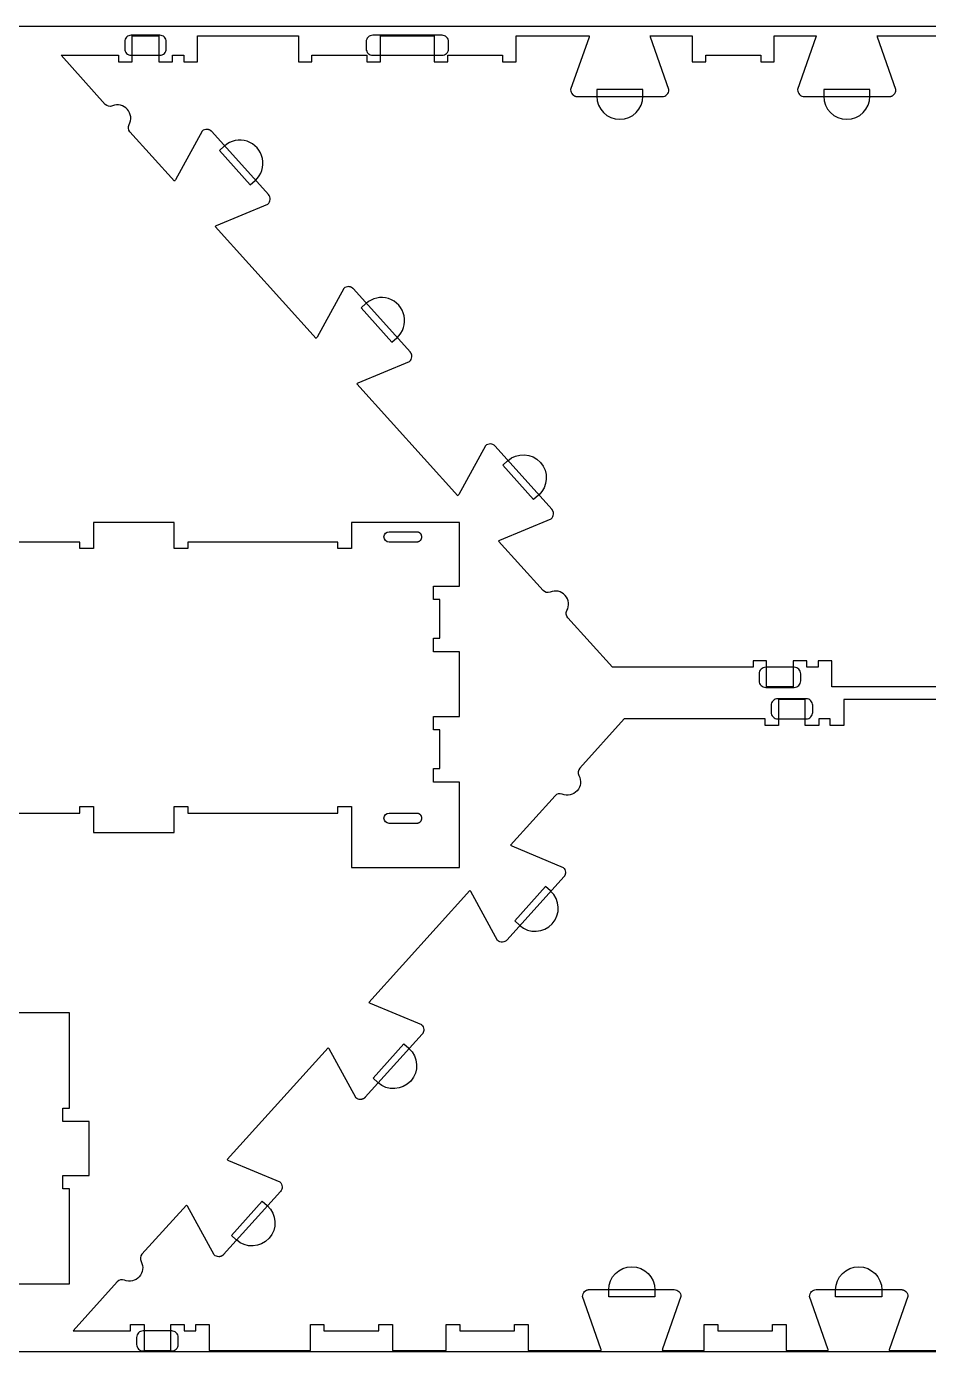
# Model space of a CAD drawing. Extents: x -17068 to -13885, y -19593 to -11999.
# Drawn here: x -15545 to -14715, y -15243 to -14023 of the extents above; entities that cross this region are included whole.
import ezdxf

# ---------------------------------------------------------------- set-up
doc = ezdxf.new("R2010")
doc.units = 0
for name, color, linetype in [('0_SHEET_SPRUCEPLY_2440X122', 1, 'CONTINUOUS'), ('3_ANYTOOL_CUTTHROUGH_INSID', 4, 'CONTINUOUS'), ('4_ANYTOOL_CUTTHROUGH_OUTSI', 5, 'CONTINUOUS'), ('5_ANYTOOL_HALF_MILL_9MM_IN', 3, 'CONTINUOUS')]:
    doc.layers.add(name, color=color, linetype=linetype)

msp = doc.modelspace()

# ---------------------------------------------------------------- linework, layer by layer
at = {"layer": '0_SHEET_SPRUCEPLY_2440X122'}
msp.add_lwpolyline([(-16696.5, -14023.3), (-16696.5, -15243.3), (-14256.5, -15243.3), (-14256.5, -14023.3)], close=True, dxfattribs=at)
at = {"layer": '3_ANYTOOL_CUTTHROUGH_INSID', "color": 4}
for points in [[(-15211.5, -14488.5), (-15185.7, -14488.5), (-15185.6, -14488.5), (-15185.5, -14488.5), (-15185.4, -14488.5), (-15185.3, -14488.5), (-15185.2, -14488.5), (-15185.1, -14488.5), (-15185, -14488.6), (-15185, -14488.6), (-15184.9, -14488.6), (-15184.8, -14488.6), (-15184.7, -14488.7), (-15184.6, -14488.7), (-15184.5, -14488.7), (-15184.4, -14488.8), (-15184.3, -14488.8), (-15184.2, -14488.9), (-15184.1, -14488.9), (-15184, -14488.9), (-15183.9, -14489), (-15183.8, -14489.1), (-15183.7, -14489.1), (-15183.6, -14489.2), (-15183.5, -14489.2), (-15183.5, -14489.3), (-15183.4, -14489.4), (-15183.3, -14489.4), (-15183.2, -14489.5), (-15183.1, -14489.6), (-15183, -14489.7), (-15183, -14489.8), (-15182.9, -14489.8), (-15182.8, -14489.9), (-15182.8, -14490), (-15182.7, -14490.1), (-15182.6, -14490.2), (-15182.6, -14490.3), (-15182.5, -14490.4), (-15182.4, -14490.5), (-15182.4, -14490.6), (-15182.3, -14490.7), (-15182.3, -14490.8), (-15182.2, -14490.9), (-15182.2, -14491), (-15182.1, -14491.1), (-15182.1, -14491.2), (-15182.1, -14491.3), (-15182, -14491.4), (-15182, -14491.5), (-15181.9, -14491.6), (-15181.9, -14491.7), (-15181.9, -14491.8), (-15181.9, -14492), (-15181.8, -14492.1), (-15181.8, -14492.2), (-15181.8, -14492.3), (-15181.8, -14492.4), (-15181.8, -14492.5), (-15181.8, -14492.6), (-15181.7, -14492.7), (-15181.7, -14492.8), (-15181.7, -14492.9), (-15181.7, -14493), (-15181.7, -14493.1), (-15181.7, -14493.2), (-15181.7, -14493.4), (-15181.7, -14493.5), (-15181.7, -14493.6), (-15181.7, -14493.7), (-15181.7, -14493.8), (-15181.8, -14493.9), (-15181.8, -14494), (-15181.8, -14494.1), (-15181.8, -14494.2), (-15181.8, -14494.3), (-15181.8, -14494.4), (-15181.9, -14494.5), (-15181.9, -14494.6), (-15181.9, -14494.8), (-15181.9, -14494.9), (-15182, -14495), (-15182, -14495.1), (-15182.1, -14495.2), (-15182.1, -14495.3), (-15182.1, -14495.4), (-15182.2, -14495.5), (-15182.2, -14495.6), (-15182.3, -14495.7), (-15182.3, -14495.8), (-15182.4, -14495.9), (-15182.4, -14496), (-15182.5, -14496.1), (-15182.6, -14496.2), (-15182.6, -14496.3), (-15182.7, -14496.4), (-15182.8, -14496.5), (-15182.8, -14496.6), (-15182.9, -14496.6), (-15183, -14496.7), (-15183, -14496.8), (-15183.1, -14496.9), (-15183.2, -14497), (-15183.3, -14497), (-15183.4, -14497.1), (-15183.5, -14497.2), (-15183.5, -14497.3), (-15183.6, -14497.3), (-15183.7, -14497.4), (-15183.8, -14497.4), (-15183.9, -14497.5), (-15184, -14497.5), (-15184.1, -14497.6), (-15184.2, -14497.6), (-15184.3, -14497.7), (-15184.4, -14497.7), (-15184.5, -14497.8), (-15184.6, -14497.8), (-15184.7, -14497.8), (-15184.8, -14497.9), (-15184.9, -14497.9), (-15185, -14497.9), (-15185, -14497.9), (-15185.1, -14497.9), (-15185.2, -14498), (-15185.3, -14498), (-15185.4, -14498), (-15185.5, -14498), (-15185.6, -14498), (-15185.7, -14498), (-15211.5, -14498, -1)], [(-15211.5, -14757, -1), (-15211.5, -14747.5), (-15185.7, -14747.5), (-15185.6, -14747.5), (-15185.5, -14747.5), (-15185.4, -14747.5), (-15185.3, -14747.5), (-15185.2, -14747.5), (-15185.1, -14747.5), (-15185, -14747.6), (-15185, -14747.6), (-15184.9, -14747.6), (-15184.8, -14747.6), (-15184.7, -14747.7), (-15184.6, -14747.7), (-15184.5, -14747.7), (-15184.4, -14747.8), (-15184.3, -14747.8), (-15184.2, -14747.9), (-15184.1, -14747.9), (-15184, -14747.9), (-15183.9, -14748), (-15183.8, -14748.1), (-15183.7, -14748.1), (-15183.6, -14748.2), (-15183.5, -14748.2), (-15183.5, -14748.3), (-15183.4, -14748.4), (-15183.3, -14748.4), (-15183.2, -14748.5), (-15183.1, -14748.6), (-15183, -14748.7), (-15183, -14748.8), (-15182.9, -14748.8), (-15182.8, -14748.9), (-15182.8, -14749), (-15182.7, -14749.1), (-15182.6, -14749.2), (-15182.6, -14749.3), (-15182.5, -14749.4), (-15182.4, -14749.5), (-15182.4, -14749.6), (-15182.3, -14749.7), (-15182.3, -14749.8), (-15182.2, -14749.9), (-15182.2, -14750), (-15182.1, -14750.1), (-15182.1, -14750.2), (-15182.1, -14750.3), (-15182, -14750.4), (-15182, -14750.5), (-15181.9, -14750.6), (-15181.9, -14750.7), (-15181.9, -14750.8), (-15181.9, -14751), (-15181.8, -14751.1), (-15181.8, -14751.2), (-15181.8, -14751.3), (-15181.8, -14751.4), (-15181.8, -14751.5), (-15181.8, -14751.6), (-15181.7, -14751.7), (-15181.7, -14751.8), (-15181.7, -14751.9), (-15181.7, -14752), (-15181.7, -14752.1), (-15181.7, -14752.2), (-15181.7, -14752.4), (-15181.7, -14752.5), (-15181.7, -14752.6), (-15181.7, -14752.7), (-15181.7, -14752.8), (-15181.8, -14752.9), (-15181.8, -14753), (-15181.8, -14753.1), (-15181.8, -14753.2), (-15181.8, -14753.3), (-15181.8, -14753.4), (-15181.9, -14753.5), (-15181.9, -14753.6), (-15181.9, -14753.8), (-15181.9, -14753.9), (-15182, -14754), (-15182, -14754.1), (-15182.1, -14754.2), (-15182.1, -14754.3), (-15182.1, -14754.4), (-15182.2, -14754.5), (-15182.2, -14754.6), (-15182.3, -14754.7), (-15182.3, -14754.8), (-15182.4, -14754.9), (-15182.4, -14755), (-15182.5, -14755.1), (-15182.6, -14755.2), (-15182.6, -14755.3), (-15182.7, -14755.4), (-15182.8, -14755.5), (-15182.8, -14755.6), (-15182.9, -14755.6), (-15183, -14755.7), (-15183, -14755.8), (-15183.1, -14755.9), (-15183.2, -14756), (-15183.3, -14756), (-15183.4, -14756.1), (-15183.5, -14756.2), (-15183.5, -14756.3), (-15183.6, -14756.3), (-15183.7, -14756.4), (-15183.8, -14756.4), (-15183.9, -14756.5), (-15184, -14756.5), (-15184.1, -14756.6), (-15184.2, -14756.6), (-15184.3, -14756.7), (-15184.4, -14756.7), (-15184.5, -14756.8), (-15184.6, -14756.8), (-15184.7, -14756.8), (-15184.8, -14756.9), (-15184.9, -14756.9), (-15185, -14756.9), (-15185, -14756.9), (-15185.1, -14756.9), (-15185.2, -14757), (-15185.3, -14757), (-15185.4, -14757), (-15185.5, -14757), (-15185.6, -14757), (-15185.7, -14757)]]:
    msp.add_lwpolyline(points, format="xyb", close=True, dxfattribs=at)
at = {"layer": '4_ANYTOOL_CUTTHROUGH_OUTSI', "color": 5}
for points in [[(-14695, -14631.3), (-14744.7, -14631.3), (-14804, -14631.3), (-14804, -14607.3), (-14816.5, -14607.3), (-14816.5, -14613.3), (-14827, -14613.3), (-14827, -14607.3), (-14839.5, -14607.3), (-14839.5, -14631.3), (-14864, -14631.3), (-14864, -14607.3), (-14876.5, -14607.3), (-14876.5, -14613.3), (-15006, -14613.3), (-15006, -14613.3), (-15047, -14567.7, -0.317837), (-15047.8, -14561.1, 0.707107), (-15063.3, -14544, -0.317837), (-15069.8, -14542.5), (-15110.7, -14497.1, -0.061485), (-15109.5, -14496.3), (-15062.3, -14476.6), (-15062.2, -14476.6), (-15062.2, -14476.5), (-15062.2, -14476.5, 0.198912), (-15060.2, -14472.2), (-15060.1, -14472.1), (-15060.1, -14471.9), (-15060.1, -14471.8), (-15060.2, -14471.6), (-15060.2, -14471.5), (-15060.2, -14471.3), (-15060.2, -14471.1), (-15060.2, -14471), (-15060.2, -14470.8), (-15060.3, -14470.7), (-15060.3, -14470.5), (-15060.3, -14470.4), (-15060.4, -14470.2), (-15060.4, -14470.1), (-15060.5, -14469.9), (-15060.5, -14469.8), (-15060.6, -14469.6), (-15060.6, -14469.5), (-15060.7, -14469.4), (-15060.7, -14469.2), (-15060.8, -14469.1), (-15060.9, -14468.9), (-15061, -14468.8), (-15061, -14468.7), (-15061.1, -14468.5), (-15061.2, -14468.4), (-15061.3, -14468.3), (-15061.4, -14468.2), (-15061.5, -14468), (-15061.6, -14467.9), (-15061.7, -14467.8), (-15061.8, -14467.7), (-15113.9, -14409.7, 0.414214), (-15122.8, -14409.3), (-15122.8, -14409.3), (-15122.8, -14409.3), (-15147.4, -14454.2), (-15147.4, -14454.2, -0.061485), (-15148.3, -14455.3), (-15241.1, -14352.2, -0.061485), (-15239.9, -14351.5), (-15192.7, -14331.7), (-15192.7, -14331.7), (-15192.6, -14331.7), (-15192.6, -14331.7, 0.198912), (-15190.6, -14327.4), (-15190.6, -14327.2), (-15190.6, -14327.1), (-15190.6, -14326.9), (-15190.6, -14326.8), (-15190.6, -14326.6), (-15190.6, -14326.5), (-15190.6, -14326.3), (-15190.6, -14326.2), (-15190.6, -14326), (-15190.7, -14325.9), (-15190.7, -14325.7), (-15190.7, -14325.5), (-15190.8, -14325.4), (-15190.8, -14325.2), (-15190.9, -14325.1), (-15190.9, -14325), (-15191, -14324.8), (-15191, -14324.7), (-15191.1, -14324.5), (-15191.2, -14324.4), (-15191.2, -14324.2), (-15191.3, -14324.1), (-15191.4, -14324), (-15191.4, -14323.8), (-15191.5, -14323.7), (-15191.6, -14323.6), (-15191.7, -14323.4), (-15191.8, -14323.3), (-15191.9, -14323.2), (-15192, -14323.1), (-15192.1, -14323), (-15192.2, -14322.9), (-15244.4, -14264.9), (-15244.5, -14264.8), (-15244.6, -14264.7), (-15244.7, -14264.6), (-15244.8, -14264.5), (-15244.9, -14264.4), (-15245, -14264.3), (-15245.1, -14264.2), (-15245.3, -14264.1), (-15245.4, -14264), (-15245.5, -14263.9), (-15245.6, -14263.8), (-15245.8, -14263.7), (-15245.9, -14263.7), (-15246, -14263.6), (-15246.2, -14263.5), (-15246.3, -14263.4), (-15246.5, -14263.4), (-15246.6, -14263.3), (-15246.7, -14263.2), (-15246.9, -14263.2), (-15247, -14263.1), (-15247.2, -14263.1), (-15247.3, -14263.1), (-15247.5, -14263), (-15247.6, -14263), (-15247.8, -14262.9), (-15247.9, -14262.9), (-15248.1, -14262.9), (-15248.2, -14262.9), (-15248.4, -14262.9), (-15248.5, -14262.8), (-15248.7, -14262.8, 0.198912), (-15253.2, -14264.4), (-15253.2, -14264.5), (-15253.2, -14264.5), (-15277.8, -14309.4), (-15277.8, -14309.4, -0.061485), (-15278.7, -14310.5), (-15371.5, -14207.4, -0.061485), (-15370.3, -14206.6), (-15323.1, -14186.9), (-15323.1, -14186.9), (-15323, -14186.8), (-15323, -14186.8, 0.414214), (-15322.6, -14178), (-15374.8, -14120.1), (-15374.9, -14119.9), (-15375, -14119.8), (-15375.1, -14119.7), (-15375.2, -14119.6), (-15375.3, -14119.5), (-15375.4, -14119.4), (-15375.5, -14119.3), (-15375.7, -14119.2), (-15375.8, -14119.1), (-15375.9, -14119.1), (-15376, -14119), (-15376.2, -14118.9), (-15376.3, -14118.8), (-15376.4, -14118.7), (-15376.6, -14118.7), (-15376.7, -14118.6), (-15376.9, -14118.5), (-15377, -14118.5), (-15377.2, -14118.4), (-15377.3, -14118.4), (-15377.4, -14118.3), (-15377.6, -14118.3), (-15377.7, -14118.2), (-15377.9, -14118.2), (-15378, -14118.1), (-15378.2, -14118.1), (-15378.3, -14118.1), (-15378.5, -14118.1), (-15378.6, -14118), (-15378.8, -14118), (-15378.9, -14118), (-15379.1, -14118, 0.198912), (-15383.6, -14119.6), (-15383.6, -14119.6), (-15383.6, -14119.7), (-15408.2, -14164.5), (-15408.2, -14164.5, -0.061485), (-15409.1, -14165.6), (-15450, -14120.2, -0.317837), (-15450.8, -14113.6, 0.707107), (-15466.2, -14096.4, -0.317837), (-15472.7, -14095), (-15513.4, -14049.8), (-15460.5, -14049.8), (-15460.5, -14055.8), (-15448, -14055.8), (-15448, -14031.8), (-15423.5, -14031.8), (-15423.5, -14055.8), (-15411, -14055.8), (-15411, -14049.8), (-15400.5, -14049.8), (-15400.5, -14055.8), (-15388, -14055.8), (-15388, -14031.8), (-15295, -14031.8), (-15295, -14055.8), (-15282.5, -14055.8), (-15282.5, -14049.8), (-15232, -14049.8), (-15232, -14055.8), (-15219.5, -14055.8), (-15219.5, -14031.8), (-15170, -14031.8), (-15170, -14055.8), (-15157.5, -14055.8), (-15157.5, -14049.8), (-15107, -14049.8), (-15107, -14055.8), (-15094.5, -14055.8), (-15094.5, -14031.8), (-15027.3, -14031.8), (-15027.3, -14031.8, -0.061485), (-15027.5, -14033.2), (-15044.4, -14081.4), (-15044.4, -14081.5), (-15044.4, -14081.5), (-15044.4, -14081.5, 0.198912), (-15042.6, -14085.9), (-15042.5, -14086), (-15042.4, -14086.1), (-15042.3, -14086.2), (-15042.1, -14086.3), (-15042, -14086.4), (-15041.9, -14086.5), (-15041.8, -14086.6), (-15041.6, -14086.7), (-15041.5, -14086.8), (-15041.4, -14086.9), (-15041.3, -14086.9), (-15041.1, -14087), (-15041, -14087.1), (-15040.8, -14087.2), (-15040.7, -14087.2), (-15040.6, -14087.3), (-15040.4, -14087.3), (-15040.3, -14087.4), (-15040.1, -14087.5), (-15040, -14087.5), (-15039.8, -14087.5), (-15039.7, -14087.6), (-15039.5, -14087.6), (-15039.4, -14087.6), (-15039.2, -14087.7), (-15039.1, -14087.7), (-15038.9, -14087.7), (-15038.8, -14087.7), (-15038.6, -14087.7), (-15038.5, -14087.8), (-15038.3, -14087.8), (-15038.2, -14087.8), (-14960.2, -14087.8, 0.414214), (-14953.9, -14081.5), (-14953.9, -14081.5), (-14953.9, -14081.4), (-14970.8, -14033.2), (-14970.8, -14033.2, -0.061485), (-14971.1, -14031.8), (-14932.5, -14031.8), (-14932.5, -14055.8), (-14920, -14055.8), (-14920, -14049.8), (-14869.5, -14049.8), (-14869.5, -14055.8), (-14857, -14055.8), (-14857, -14031.8), (-14818.4, -14031.8), (-14818.4, -14031.8, -0.061485), (-14818.6, -14033.2), (-14835.5, -14081.4), (-14835.5, -14081.5), (-14835.5, -14081.5), (-14835.5, -14081.5, 0.414214), (-14829.3, -14087.8), (-14751.3, -14087.8), (-14751.1, -14087.8), (-14751, -14087.8), (-14750.8, -14087.7), (-14750.7, -14087.7), (-14750.5, -14087.7), (-14750.4, -14087.7), (-14750.2, -14087.7), (-14750.1, -14087.6), (-14749.9, -14087.6), (-14749.7, -14087.6), (-14749.6, -14087.5), (-14749.5, -14087.5), (-14749.3, -14087.5), (-14749.2, -14087.4), (-14749, -14087.3), (-14748.9, -14087.3), (-14748.7, -14087.2), (-14748.6, -14087.2), (-14748.4, -14087.1), (-14748.3, -14087), (-14748.2, -14086.9), (-14748, -14086.9), (-14747.9, -14086.8), (-14747.8, -14086.7), (-14747.6, -14086.6), (-14747.5, -14086.5), (-14747.4, -14086.4), (-14747.3, -14086.3), (-14747.2, -14086.2), (-14747.1, -14086.1), (-14746.9, -14086), (-14746.8, -14085.9, 0.198912), (-14745, -14081.5), (-14745, -14081.5), (-14745, -14081.4), (-14761.9, -14033.2), (-14761.9, -14033.2, -0.061485), (-14762.2, -14031.8), (-14744.7, -14031.8), (-14695, -14031.8)], [(-14684, -14642.8), (-14733.7, -14642.8), (-14733.7, -14642.8), (-14793, -14642.8), (-14793, -14666.8), (-14805.5, -14666.8), (-14805.5, -14660.8), (-14816, -14660.8), (-14816, -14666.8), (-14828.5, -14666.8), (-14828.5, -14642.8), (-14853, -14642.8), (-14853, -14666.8), (-14865.5, -14666.8), (-14865.5, -14660.8), (-14995, -14660.8), (-15036, -14706.3), (-15036, -14706.3, 0.317837), (-15036.8, -14712.9, -0.707107), (-15052.3, -14730.1, 0.317837), (-15058.8, -14731.5), (-15099.7, -14777, 0.061485), (-15098.5, -14777.7), (-15051.3, -14797.5), (-15051.2, -14797.5), (-15051.2, -14797.5), (-15051.2, -14797.5, -0.198912), (-15049.2, -14801.8), (-15049.1, -14802), (-15049.1, -14802.1), (-15049.1, -14802.3), (-15049.2, -14802.4), (-15049.2, -14802.6), (-15049.2, -14802.7), (-15049.2, -14802.9), (-15049.2, -14803), (-15049.2, -14803.2), (-15049.3, -14803.3), (-15049.3, -14803.5), (-15049.3, -14803.7), (-15049.4, -14803.8), (-15049.4, -14804), (-15049.5, -14804.1), (-15049.5, -14804.2), (-15049.6, -14804.4), (-15049.6, -14804.5), (-15049.7, -14804.7), (-15049.7, -14804.8), (-15049.8, -14805), (-15049.9, -14805.1), (-15050, -14805.2), (-15050, -14805.4), (-15050.1, -14805.5), (-15050.2, -14805.6), (-15050.3, -14805.8), (-15050.4, -14805.9), (-15050.5, -14806), (-15050.6, -14806.1), (-15050.7, -14806.2), (-15050.8, -14806.3), (-15102.9, -14864.3, -0.414214), (-15111.8, -14864.8), (-15111.8, -14864.7), (-15111.8, -14864.7), (-15136.4, -14819.8), (-15136.4, -14819.8, 0.061485), (-15137.3, -14818.7), (-15230.1, -14921.8, 0.061485), (-15228.9, -14922.6), (-15181.7, -14942.3), (-15181.7, -14942.3), (-15181.6, -14942.4), (-15181.6, -14942.4, -0.198912), (-15179.6, -14946.7), (-15179.6, -14946.8), (-15179.6, -14947), (-15179.6, -14947.1), (-15179.6, -14947.3), (-15179.6, -14947.4), (-15179.6, -14947.6), (-15179.6, -14947.7), (-15179.6, -14947.9), (-15179.6, -14948), (-15179.7, -14948.2), (-15179.7, -14948.3), (-15179.7, -14948.5), (-15179.8, -14948.6), (-15179.8, -14948.8), (-15179.9, -14948.9), (-15179.9, -14949.1), (-15180, -14949.2), (-15180, -14949.4), (-15180.1, -14949.5), (-15180.2, -14949.7), (-15180.2, -14949.8), (-15180.3, -14949.9), (-15180.4, -14950.1), (-15180.4, -14950.2), (-15180.5, -14950.3), (-15180.6, -14950.5), (-15180.7, -14950.6), (-15180.8, -14950.7), (-15180.9, -14950.8), (-15181, -14951), (-15181.1, -14951.1), (-15181.2, -14951.2), (-15233.4, -15009.1), (-15233.5, -15009.3), (-15233.6, -15009.4), (-15233.7, -15009.5), (-15233.8, -15009.6), (-15233.9, -15009.7), (-15234, -15009.8), (-15234.1, -15009.9), (-15234.3, -15010), (-15234.4, -15010.1), (-15234.5, -15010.1), (-15234.6, -15010.2), (-15234.8, -15010.3), (-15234.9, -15010.4), (-15235, -15010.5), (-15235.2, -15010.5), (-15235.3, -15010.6), (-15235.5, -15010.7), (-15235.6, -15010.7), (-15235.7, -15010.8), (-15235.9, -15010.8), (-15236, -15010.9), (-15236.2, -15010.9), (-15236.3, -15011), (-15236.5, -15011), (-15236.6, -15011.1), (-15236.8, -15011.1), (-15236.9, -15011.1), (-15237.1, -15011.1), (-15237.2, -15011.2), (-15237.4, -15011.2), (-15237.5, -15011.2), (-15237.7, -15011.2, -0.198912), (-15242.2, -15009.6), (-15242.2, -15009.6), (-15242.2, -15009.5), (-15266.8, -14964.7), (-15266.8, -14964.7, 0.061485), (-15267.7, -14963.6), (-15360.5, -15066.6, 0.061485), (-15359.3, -15067.4), (-15312.1, -15087.1), (-15312.1, -15087.2), (-15312, -15087.2), (-15312, -15087.2, -0.414214), (-15311.6, -15096), (-15363.8, -15154), (-15363.9, -15154.1), (-15364, -15154.2), (-15364.1, -15154.3), (-15364.2, -15154.4), (-15364.3, -15154.5), (-15364.4, -15154.6), (-15364.5, -15154.7), (-15364.7, -15154.8), (-15364.8, -15154.9), (-15364.9, -15155), (-15365, -15155.1), (-15365.2, -15155.2), (-15365.3, -15155.2), (-15365.4, -15155.3), (-15365.6, -15155.4), (-15365.7, -15155.4), (-15365.9, -15155.5), (-15366, -15155.6), (-15366.2, -15155.6), (-15366.3, -15155.7), (-15366.4, -15155.7), (-15366.6, -15155.8), (-15366.7, -15155.8), (-15366.9, -15155.9), (-15367, -15155.9), (-15367.2, -15155.9), (-15367.3, -15156), (-15367.5, -15156), (-15367.6, -15156), (-15367.8, -15156), (-15367.9, -15156), (-15368.1, -15156, -0.198912), (-15372.6, -15154.4), (-15372.6, -15154.4), (-15372.6, -15154.4), (-15397.2, -15109.5), (-15397.2, -15109.5, 0.061485), (-15398.1, -15108.4), (-15439, -15153.8, 0.317837), (-15439.8, -15160.4, -0.707107), (-15455.2, -15177.6, 0.317837), (-15461.7, -15179.1), (-15502.4, -15224.3), (-15449.5, -15224.3), (-15449.5, -15218.3), (-15437, -15218.3), (-15437, -15242.3), (-15412.5, -15242.3), (-15412.5, -15218.3), (-15400, -15218.3), (-15400, -15224.3), (-15389.5, -15224.3), (-15389.5, -15218.3), (-15377, -15218.3), (-15377, -15242.3), (-15284, -15242.3), (-15284, -15218.3), (-15271.5, -15218.3), (-15271.5, -15224.3), (-15221, -15224.3), (-15221, -15218.3), (-15208.5, -15218.3), (-15208.5, -15242.3), (-15159, -15242.3), (-15159, -15218.3), (-15146.5, -15218.3), (-15146.5, -15224.3), (-15096, -15224.3), (-15096, -15218.3), (-15083.5, -15218.3), (-15083.5, -15242.3), (-15016.3, -15242.3), (-15016.3, -15242.3, 0.061485), (-15016.5, -15240.9), (-15033.4, -15192.6), (-15033.4, -15192.6), (-15033.4, -15192.5), (-15033.4, -15192.5, -0.198912), (-15031.6, -15188.1), (-15031.5, -15188), (-15031.4, -15187.9), (-15031.3, -15187.8), (-15031.1, -15187.7), (-15031, -15187.6), (-15030.9, -15187.5), (-15030.8, -15187.4), (-15030.6, -15187.3), (-15030.5, -15187.3), (-15030.4, -15187.2), (-15030.3, -15187.1), (-15030.1, -15187), (-15030, -15186.9), (-15029.8, -15186.9), (-15029.7, -15186.8), (-15029.6, -15186.8), (-15029.4, -15186.7), (-15029.3, -15186.6), (-15029.1, -15186.6), (-15029, -15186.5), (-15028.8, -15186.5), (-15028.7, -15186.5), (-15028.5, -15186.4), (-15028.4, -15186.4), (-15028.2, -15186.4), (-15028.1, -15186.3), (-15027.9, -15186.3), (-15027.8, -15186.3), (-15027.6, -15186.3), (-15027.5, -15186.3), (-15027.3, -15186.3), (-15027.2, -15186.3), (-14949.2, -15186.3, -0.414214), (-14942.9, -15192.5), (-14942.9, -15192.6), (-14942.9, -15192.6), (-14959.8, -15240.9), (-14959.8, -15240.9, 0.061485), (-14960.1, -15242.3), (-14921.5, -15242.3), (-14921.5, -15218.3), (-14909, -15218.3), (-14909, -15224.3), (-14858.5, -15224.3), (-14858.5, -15218.3), (-14846, -15218.3), (-14846, -15242.3), (-14807.4, -15242.3), (-14807.4, -15242.3, 0.061485), (-14807.6, -15240.9), (-14824.5, -15192.6), (-14824.5, -15192.6), (-14824.5, -15192.5), (-14824.5, -15192.5, -0.414214), (-14818.3, -15186.3), (-14740.3, -15186.3), (-14740.1, -15186.3), (-14740, -15186.3), (-14739.8, -15186.3), (-14739.7, -15186.3), (-14739.5, -15186.3), (-14739.4, -15186.3), (-14739.2, -15186.4), (-14739.1, -15186.4), (-14738.9, -15186.4), (-14738.7, -15186.5), (-14738.6, -15186.5), (-14738.5, -15186.5), (-14738.3, -15186.6), (-14738.2, -15186.6), (-14738, -15186.7), (-14737.9, -15186.8), (-14737.7, -15186.8), (-14737.6, -15186.9), (-14737.4, -15186.9), (-14737.3, -15187), (-14737.2, -15187.1), (-14737, -15187.2), (-14736.9, -15187.3), (-14736.8, -15187.3), (-14736.6, -15187.4), (-14736.5, -15187.5), (-14736.4, -15187.6), (-14736.3, -15187.7), (-14736.2, -15187.8), (-14736.1, -15187.9), (-14735.9, -15188), (-14735.8, -15188.1, -0.198912), (-14734, -15192.5), (-14734, -15192.6), (-14734, -15192.6), (-14750.9, -15240.9), (-14750.9, -15240.9, 0.061485), (-14751.2, -15242.3), (-14733.7, -15242.3), (-14684, -15242.3)]]:
    msp.add_lwpolyline(points, format="xyb", dxfattribs=at)
for points in [[(-15596.5, -14747.5), (-15496.2, -14747.5), (-15496.2, -14741.5), (-15483.7, -14741.5), (-15483.7, -14765.5), (-15409.2, -14765.5), (-15409.2, -14741.5), (-15396.7, -14741.5), (-15396.7, -14747.5), (-15296.5, -14747.5), (-15258.7, -14747.5), (-15258.7, -14741.5), (-15246.2, -14741.5), (-15246.2, -14797.5), (-15146.7, -14797.5), (-15146.7, -14777.7), (-15146.7, -14765.7), (-15146.7, -14719), (-15170.7, -14719), (-15170.7, -14706.5), (-15164.7, -14706.5), (-15164.7, -14671), (-15170.7, -14671), (-15170.7, -14658.5), (-15146.7, -14658.5), (-15146.7, -14599), (-15170.7, -14599), (-15170.7, -14586.5), (-15164.7, -14586.5), (-15164.7, -14551), (-15170.7, -14551), (-15170.7, -14538.5), (-15146.7, -14538.5), (-15146.7, -14538.5), (-15146.7, -14480), (-15246.2, -14480), (-15246.2, -14504), (-15258.7, -14504), (-15258.7, -14498), (-15296.5, -14498), (-15396.7, -14498), (-15396.7, -14504), (-15409.2, -14504), (-15409.2, -14480), (-15483.7, -14480), (-15483.7, -14504), (-15496.2, -14504), (-15496.2, -14498), (-15596.5, -14498)], [(-15715.2, -15181.1), (-15505.7, -15181.1), (-15505.7, -15093.6), (-15511.7, -15093.6), (-15511.7, -15081.1), (-15487.7, -15081.1), (-15487.7, -15031.6), (-15511.7, -15031.6), (-15511.7, -15019.1), (-15505.7, -15019.1), (-15505.7, -14931.6), (-15715.2, -14931.6)]]:
    msp.add_lwpolyline(points, dxfattribs=at)
at = {"layer": '5_ANYTOOL_HALF_MILL_9MM_IN', "color": 3}
for points in [[(-15448.9, -14031.3, 0.414214), (-15454.9, -14037.3), (-15454.9, -14043.8, 0.414214), (-15448.9, -14049.8), (-15422.6, -14049.8, 0.414214), (-15416.6, -14043.8), (-15416.6, -14037.3, 0.414214), (-15422.6, -14031.3)], [(-15226.6, -14031.3, 0.414214), (-15232.6, -14037.3), (-15232.6, -14043.8, 0.414214), (-15226.6, -14049.8), (-15162.8, -14049.8, 0.414214), (-15156.8, -14043.8), (-15156.8, -14037.3, 0.414214), (-15162.8, -14031.3)], [(-15020.4, -14087.5, 1), (-14977.9, -14087.5), (-14977.9, -14087.3), (-14977.9, -14081.3), (-15020.4, -14081.3), (-15020.4, -14087.3), (-15020.4, -14087.5)], [(-14811.5, -14087.5, 1), (-14769, -14087.5), (-14769, -14087.3), (-14769, -14081.3), (-14811.5, -14081.3), (-14811.5, -14087.3), (-14811.5, -14087.5)], [(-15334.6, -14165, 1), (-15363.1, -14133.4), (-15363.3, -14133.6), (-15367.7, -14137.6), (-15339.3, -14169.2), (-15334.8, -14165.2), (-15334.6, -14165)], [(-15204.2, -14309.8, 1), (-15232.7, -14278.3), (-15232.9, -14278.4), (-15237.3, -14282.4), (-15208.9, -14314), (-15204.4, -14310), (-15204.2, -14309.8)], [(-15102.3, -14423.1, -1), (-15073.8, -14454.7), (-15074, -14454.8), (-15078.5, -14458.9), (-15106.9, -14427.3), (-15102.4, -14423.3), (-15102.3, -14423.1)], [(-14864.9, -14613.3, 0.414214), (-14870.9, -14619.3), (-14870.9, -14625.8, 0.414214), (-14864.9, -14631.8), (-14838.6, -14631.8, 0.414214), (-14832.6, -14625.8), (-14832.6, -14619.3, 0.414214), (-14838.6, -14613.3)], [(-14853.9, -14642.3, 0.414214), (-14859.9, -14648.3), (-14859.9, -14654.8, 0.414214), (-14853.9, -14660.8), (-14827.6, -14660.8, 0.414214), (-14821.6, -14654.8), (-14821.6, -14648.3, 0.414214), (-14827.6, -14642.3)], [(-15091.3, -14850.9, 1), (-15062.8, -14819.4), (-15063, -14819.2), (-15067.5, -14815.2), (-15095.9, -14846.8), (-15091.4, -14850.8), (-15091.3, -14850.9)], [(-15193.2, -14964.2, -1), (-15221.7, -14995.8), (-15221.9, -14995.6), (-15226.3, -14991.6), (-15197.9, -14960), (-15193.4, -14964), (-15193.2, -14964.2)], [(-15323.6, -15109, -1), (-15352.1, -15140.6), (-15352.3, -15140.5), (-15356.7, -15136.4), (-15328.3, -15104.9), (-15323.8, -15108.9), (-15323.6, -15109)], [(-15009.4, -15186.5, -1), (-14966.9, -15186.5), (-14966.9, -15186.8), (-14966.9, -15192.8), (-15009.4, -15192.8), (-15009.4, -15186.8), (-15009.4, -15186.5)], [(-14800.5, -15186.5, -1), (-14758, -15186.5), (-14758, -15186.8), (-14758, -15192.8), (-14800.5, -15192.8), (-14800.5, -15186.8), (-14800.5, -15186.5)], [(-15437.9, -15224.3, 0.414214), (-15443.9, -15230.3), (-15443.9, -15236.8, 0.414214), (-15437.9, -15242.8), (-15411.6, -15242.8, 0.414214), (-15405.6, -15236.8), (-15405.6, -15230.3, 0.414214), (-15411.6, -15224.3)]]:
    msp.add_lwpolyline(points, format="xyb", close=True, dxfattribs=at)

doc.saveas('drawing.dxf')
